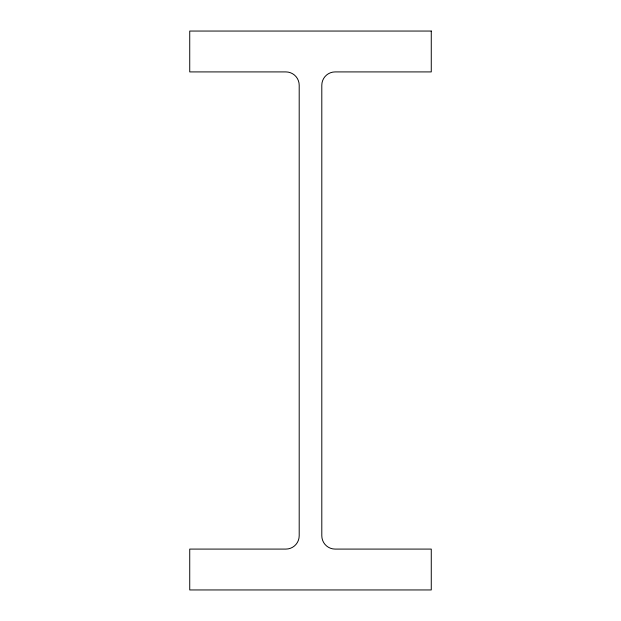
<?xml version="1.0" encoding="UTF-8"?>
<svg xmlns="http://www.w3.org/2000/svg" width="621" height="621" viewBox="0 0 621 621"><rect width="100%" height="100%" fill="white"/><g stroke="black" fill="none" stroke-linecap="round" stroke-linejoin="round"><path stroke-width="0.93" d="M431.269 31.05L189.731 31.05L189.731 71.912L285.854 71.912A13.344 13.344 0 0 1 299.198 85.256L299.198 535.744A13.344 13.344 0 0 1 285.854 549.088L189.731 549.088L189.731 589.95L431.269 589.95L431.269 549.088L335.146 549.088A13.344 13.344 0 0 1 321.802 535.744L321.802 85.256A13.344 13.344 0 0 1 335.146 71.912L431.269 71.912L431.269 31.05"/></g></svg>
